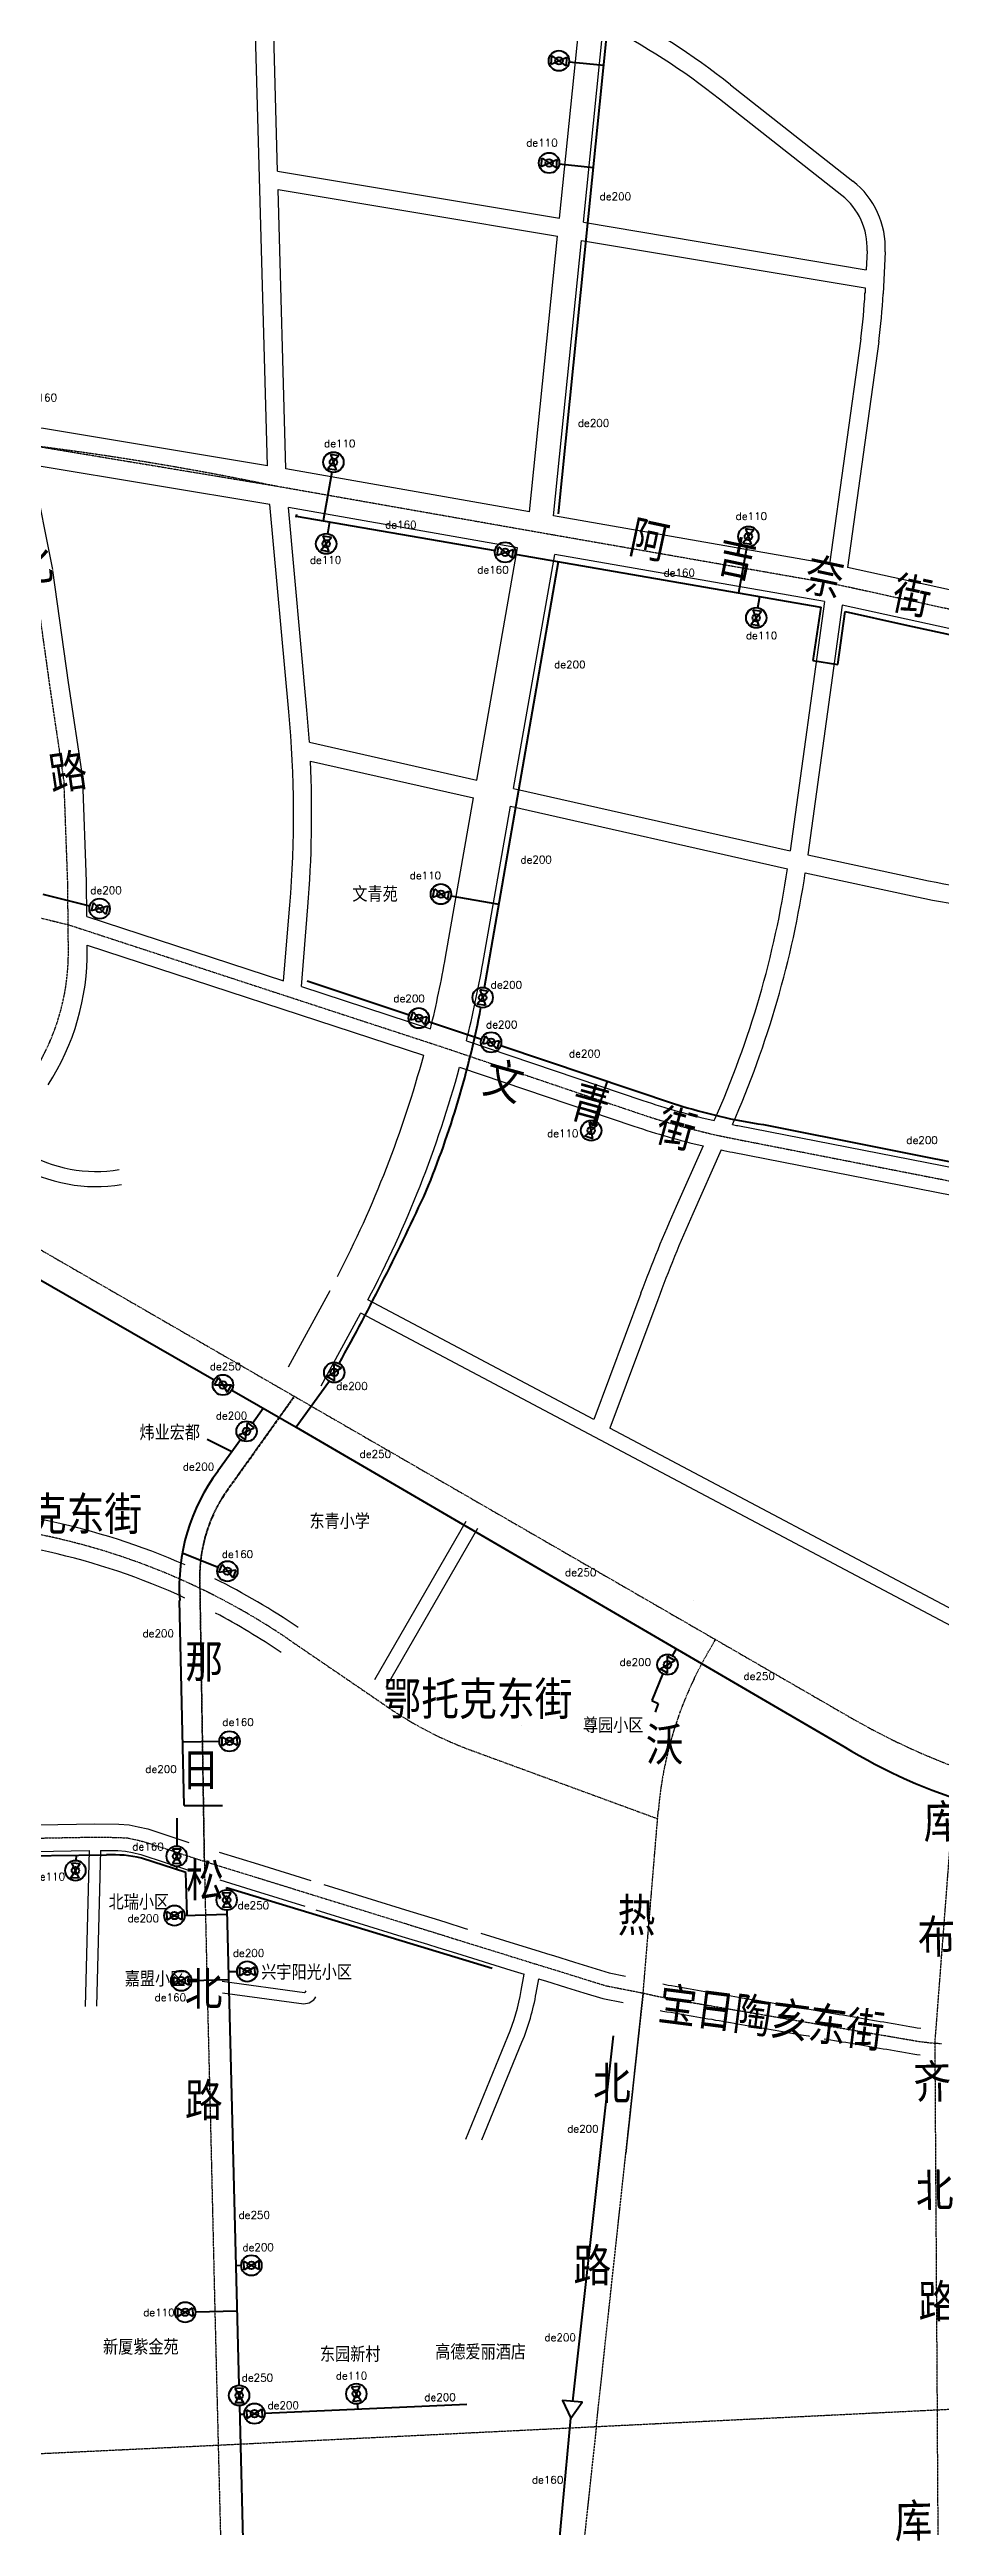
# Model space of a CAD drawing. Header units: millimetres. Extents: x 429861 to 37403537, y 4398138 to 8816131.
# Drawn here: x 441552 to 442730, y 4405225 to 4408503 of the extents above; entities that cross this region are included whole.
import ezdxf

# ---------------------------------------------------------------- set-up
doc = ezdxf.new("R2010")
doc.units = ezdxf.units.MM
doc.linetypes.add('CENTER', pattern=[2, 1.25, -0.25, 0.25, -0.25])
for name, color, linetype in [('中心线', 55, 'CENTER'), ('路名', 21, 'Continuous'), ('路网', 253, 'Continuous')]:
    doc.layers.add(name, color=color, linetype=linetype)
for name, color, linetype, lineweight in [('燃气周边建筑', 211, 'Continuous', 30), ('燃气标注(管)', 111, 'Continuous', 30), ('燃气标注(阀)', 2, 'Continuous', 30), ('燃气管(PE)', 5, 'Continuous', 100), ('燃气阀门(PE)', 6, 'Continuous', 50)]:
    doc.layers.add(name, color=color, linetype=linetype, lineweight=lineweight)
doc.styles.add('HZ', font='rs.shx', dxfattribs={"width": 0.8, "bigfont": 'hztxt.shx'})

# ---------------------------------------------------------------- blocks, each defined once
blk = doc.blocks.new('阀门PE')
at = {"layer": '燃气阀门(PE)'}
for p, q in [((-4.9, -2.8), (-4.9, 2.8)), ((-4.9, -2.8), (4.9, 2.8)), ((-4.9, 2.8), (4.9, -2.8)), ((4.9, 2.8), (4.9, -2.8))]:
    blk.add_line(p, q, dxfattribs=at)
for radius in [6.74, 2.47]:
    blk.add_circle((0, 0), radius, dxfattribs=at)

msp = doc.modelspace()

# ---------------------------------------------------------------- linework, layer by layer
at = {"color": 5, "lineweight": 70}
msp.add_line((441792.1, 4406647.7), (441760.6, 4406663.3), dxfattribs=at)
at = {"color": 5, "lineweight": 100}
msp.add_line((441720.7, 4406125.3), (441720.7, 4406162.5), dxfattribs=at)
at = {"layer": '中心线'}
for p, q in [((441853.3, 4407924.6), (441539.8, 4407976.7)), ((442200.1, 4407863.5), (441853.3, 4407924.6)), ((442200.1, 4407863.5), (441853.3, 4407924.6)), ((441853.3, 4407924.6), (441853.3, 4407924.6)), ((441853.3, 4407924.6), (441853.3, 4407924.6)), ((442592.2, 4407794.9), (442200.1, 4407863.5)), ((442592.2, 4407794.9), (442200.1, 4407863.5)), ((441552.4, 4407661.6), (441531.7, 4407809.9)), ((443412.5, 4407615.4), (442592.2, 4407794.9)), ((443412.5, 4407615.4), (442592.2, 4407794.9)), ((441571.2, 4407535.1), (441552.4, 4407661.6)), ((441576.1, 4407401.1), (441571.2, 4407535.1)), ((441111.5, 4407456.3), (441576.5, 4407344.8)), ((441577, 4407311.7), (441576.1, 4407401.1)), ((441576.5, 4407344.8), (442072.5, 4407182.5)), ((442072.5, 4407182.5), (442330.8, 4407095.2)), ((442459, 4407061.1), (442954.1, 4406964.2)), ((441423.3, 4406982), (442432.8, 4406398.7)), ((441875.8, 4406721.2), (441786, 4406595.4)), ((441876.2, 4406720.4), (441786.4, 4406594.6)), ((441750.4, 4406478.3), (441751.9, 4406386.5)), ((441750.8, 4406477.5), (441752.3, 4406385.7)), ((442423.2, 4406382), (442432.8, 4406398.7)), ((442432.8, 4406398.7), (442612.9, 4406294.6)), ((441751.9, 4406386.5), (441751.9, 4406386.5)), ((441751.9, 4406386.5), (441756.4, 4406106)), ((441752.3, 4406385.7), (441752.3, 4406385.7)), ((441752.3, 4406385.7), (441756.9, 4406100.5)), ((441869.5, 4406398), (442000.4, 4406308.6)), ((442612.9, 4406294.6), (442612.9, 4406294.6)), ((442612.9, 4406294.6), (442615.7, 4406293)), ((442110.1, 4406252), (442356.3, 4406161.6)), ((442723.3, 4405866), (442751.1, 4406229.5)), ((442723.3, 4405866), (442751.1, 4406229.5)), ((442337.2, 4405930.9), (442357.2, 4406172.2)), ((441353, 4406132.5), (441611.8, 4406137.3)), ((441611.8, 4406137.3), (441642.9, 4406136.8)), ((441642.9, 4406136.8), (441655, 4406136.1)), ((441655, 4406136.1), (441665.4, 4406133.9)), ((441665.4, 4406133.9), (441677.3, 4406131.1)), ((441677.3, 4406131.1), (441756.8, 4406105.2)), ((441756.8, 4406105.2), (441823.2, 4406084.7)), ((441756.9, 4406100.5), (441757.3, 4406076.9)), ((441756.9, 4406100.5), (441756.9, 4406100.5)), ((441757.3, 4406076.9), (441761, 4405915.9)), ((441823.2, 4406084.7), (441901.3, 4406060.5)), ((441901.3, 4406060.5), (442023.2, 4406022.7)), ((442023.2, 4406022.7), (442057, 4406012.2)), ((442057, 4406012.2), (442070.8, 4406007.9)), ((442070.8, 4406007.9), (442095.4, 4406000.2)), ((442095.4, 4406000.2), (442167.3, 4405977.9)), ((442167.3, 4405977.9), (442194.3, 4405969.5)), ((442194.3, 4405969.5), (442205.5, 4405966.1)), ((442205.5, 4405966.1), (442213.4, 4405963.7)), ((442213.4, 4405963.7), (442241.1, 4405955.1)), ((442241.1, 4405955.1), (442263.9, 4405948)), ((442263.9, 4405948), (442288.1, 4405940.5)), ((442288.1, 4405940.5), (442337.2, 4405930.9)), ((441761, 4405915.9), (441765.4, 4405737.5)), ((442337.2, 4405930.9), (442314.2, 4405718.1)), ((442314.2, 4405718.1), (442337.2, 4405930.9)), ((442337.2, 4405930.9), (442337.2, 4405930.9)), ((442337.2, 4405930.9), (442366.7, 4405924.3)), ((442337.2, 4405930.9), (442337.2, 4405930.9)), ((442366.7, 4405924.3), (442371.6, 4405923.4)), ((442371.6, 4405923.4), (442376.6, 4405922.6)), ((442376.6, 4405922.6), (442381.5, 4405921.8)), ((442381.5, 4405921.8), (442386.4, 4405920.9)), ((442386.4, 4405920.9), (442391.3, 4405920.1)), ((442391.3, 4405920.1), (442396.3, 4405919.2)), ((442396.3, 4405919.2), (442401.2, 4405918.4)), ((442401.2, 4405918.4), (442406.1, 4405917.5)), ((442406.1, 4405917.5), (442411.1, 4405916.7)), ((442411.1, 4405916.7), (442416, 4405915.8)), ((442416, 4405915.8), (442420.9, 4405915)), ((442420.9, 4405915), (442425.8, 4405914.2)), ((442425.8, 4405914.2), (442430.8, 4405913.3)), ((442430.8, 4405913.3), (442435.7, 4405912.5)), ((442435.7, 4405912.5), (442440.6, 4405911.6)), ((442440.6, 4405911.6), (442445.6, 4405910.8)), ((442445.6, 4405910.8), (442450.5, 4405909.9)), ((442450.5, 4405909.9), (442455.4, 4405909.1)), ((442455.4, 4405909.1), (442460.3, 4405908.2)), ((442460.3, 4405908.2), (442465.3, 4405907.4)), ((442465.3, 4405907.4), (442470.2, 4405906.6)), ((442470.2, 4405906.6), (442475.1, 4405905.7)), ((442475.1, 4405905.7), (442480.1, 4405904.9)), ((442480.1, 4405904.9), (442485, 4405904)), ((442485, 4405904), (442489.9, 4405903.2)), ((442489.9, 4405903.2), (442494.8, 4405902.3)), ((442494.8, 4405902.3), (442499.8, 4405901.5)), ((442499.8, 4405901.5), (442504.7, 4405900.6)), ((442504.7, 4405900.6), (442509.6, 4405899.8)), ((442509.6, 4405899.8), (442514.5, 4405899)), ((442514.5, 4405899), (442519.5, 4405898.1)), ((442519.5, 4405898.1), (442524.4, 4405897.3)), ((442524.4, 4405897.3), (442529.3, 4405896.4)), ((442529.3, 4405896.4), (442534.3, 4405895.6)), ((442534.3, 4405895.6), (442539.2, 4405894.7)), ((442539.2, 4405894.7), (442544.1, 4405893.9)), ((442544.1, 4405893.9), (442549, 4405893.1)), ((442549, 4405893.1), (442558.9, 4405891.4)), ((442558.9, 4405891.4), (442563.8, 4405890.5)), ((442563.8, 4405890.5), (442568.8, 4405889.7)), ((442568.8, 4405889.7), (442573.7, 4405888.8)), ((442573.7, 4405888.8), (442578.6, 4405888)), ((442578.6, 4405888), (442583.5, 4405887.1)), ((442583.5, 4405887.1), (442588.5, 4405886.3)), ((442588.5, 4405886.3), (442593.4, 4405885.5)), ((442593.4, 4405885.5), (442598.3, 4405884.6)), ((442598.3, 4405884.6), (442603.3, 4405883.8)), ((442603.3, 4405883.8), (442608.2, 4405882.9)), ((442608.2, 4405882.9), (442613.1, 4405882.1)), ((442613.1, 4405882.1), (442618, 4405881.2)), ((442618, 4405881.2), (442623, 4405880.4)), ((442623, 4405880.4), (442627.9, 4405879.5)), ((442627.9, 4405879.5), (442632.8, 4405878.7)), ((442632.8, 4405878.7), (442637.8, 4405877.9)), ((442637.8, 4405877.9), (442642.7, 4405877)), ((442642.7, 4405877), (442647.6, 4405876.2)), ((442647.6, 4405876.2), (442652.5, 4405875.3)), ((442652.5, 4405875.3), (442657.5, 4405874.5)), ((442657.5, 4405874.5), (442662.4, 4405873.7)), ((442662.4, 4405873.7), (442667.3, 4405872.8)), ((442667.3, 4405872.8), (442672.3, 4405872)), ((442672.3, 4405872), (442677.2, 4405871.1)), ((442677.2, 4405871.1), (442682.1, 4405870.3)), ((442682.1, 4405870.3), (442687, 4405869.4)), ((442687, 4405869.4), (442692, 4405868.6)), ((442692, 4405868.6), (442696.9, 4405867.7)), ((442696.9, 4405867.7), (442701.8, 4405866.9)), ((442701.8, 4405866.9), (442706.8, 4405866.3)), ((442706.8, 4405866.3), (442711.8, 4405865.7)), ((442711.8, 4405865.7), (442716.7, 4405865.1)), ((442716.7, 4405865.1), (442721.7, 4405864.7)), ((442721.7, 4405864.7), (442726.8, 4405864.4)), ((442726.4, 4405379.4), (442723.3, 4405866)), ((442726.4, 4405379.4), (442723.3, 4405866)), ((442726.8, 4405864.4), (442731.8, 4405864.1)), ((441765.4, 4405737.5), (441770.3, 4405525.4)), ((442275.1, 4405356.4), (442314.2, 4405718.1)), ((442275.1, 4405356.4), (442314.2, 4405718.1)), ((441770.3, 4405525.4), (441775.1, 4405332.7)), ((442726.4, 4405379.4), (443046.5, 4405394.4)), ((441773.7, 4405332.6), (442275.2, 4405357.2)), ((442275.2, 4405357.2), (442248.3, 4405107.3)), ((442275.2, 4405357.2), (442726.4, 4405379.4)), ((442726.6, 4405338.1), (442726.4, 4405379.4)), ((441391.1, 4405314.4), (441773.7, 4405332.6)), ((441775.1, 4405332.7), (441783.5, 4405000.2)), ((442728.5, 4405041.4), (442726.6, 4405338.1))]:
    msp.add_line(p, q, dxfattribs=at)
for centre, radius, start, end in [((441032.3, 4404001.8), 4007.7, 78.1796, 83.3377), ((441277, 4407308.7), 300, 327.184, 0.5699), ((442651.1, 4408042.5), 1000, 251.3171, 258.9209), ((441950.4, 4406481.5), 200, 145.2735, 180.9059), ((441950.8, 4406480.6), 200, 145.2735, 180.9059), ((441358.6, 4405648.9), 906.8, 55.7057, 90.8262), ((442855.5, 4406130.8), 500, 149.8387, 175.2502), ((442282.6, 4406721.3), 500, 235.6422, 249.8259), ((443075.6, 4407096.8), 926, 240.227, 249.4931)]:
    msp.add_arc(centre, radius, start, end, dxfattribs=at)
at = {"layer": '燃气管(PE)'}
for p, q in [((442225.2, 4407888.3), (442289.6, 4408526.8)), ((442239.2, 4408486.5), (442285.1, 4408481.9)), ((442226.2, 4408351.4), (442271.5, 4408346.8)), ((441925.2, 4407943.4), (441914, 4407879.3)), ((441878.6, 4407887.5), (441877.9, 4407883.5)), ((441878.3, 4407885.5), (442141.3, 4407839.7)), ((441920.2, 4407862.1), (441922.9, 4407877.7)), ((442474.1, 4407845), (442463.4, 4407783.7)), ((442127.3, 4407261.4), (442225.3, 4407825.1)), ((442167.8, 4407835.1), (442572.2, 4407764.8)), ((442489, 4407764.1), (442491.6, 4407778.8)), ((442572.2, 4407764.8), (442561.8, 4407694.3)), ((442594.5, 4407689.1), (442604.2, 4407759)), ((442604.2, 4407759), (442683.1, 4407741.7)), ((442683.1, 4407741.7), (442848.6, 4407705.6)), ((442561.8, 4407694.3), (442594.5, 4407689.1)), ((441605.3, 4407369.2), (441543.6, 4407384.5)), ((442083, 4407382.8), (442146.4, 4407371.7)), ((441892.8, 4407270.4), (442027.7, 4407225.3)), ((442053.2, 4407216.7), (442123.3, 4407193.2)), ((442148.9, 4407184.7), (442381.5, 4407106.8)), ((442271.5, 4407081.5), (442290.2, 4407137.4)), ((442496.2, 4407080.1), (442892.8, 4407000.9)), ((441305.8, 4407009), (441769.7, 4406742.3)), ((441793.1, 4406728.9), (441878.4, 4406679.8)), ((441921, 4406738.8), (441878.4, 4406679.8)), ((441820.4, 4406685.1), (441834.7, 4406704.9)), ((441774.8, 4406621.8), (441804.7, 4406663.2)), ((441878.4, 4406679.8), (442602.5, 4406257.2)), ((441774.9, 4406494.1), (441727.6, 4406513.2)), ((441730.1, 4406178.9), (441724.1, 4406450.3)), ((442376.2, 4406377.1), (442381.5, 4406386.2)), ((442363.1, 4406353.6), (442348.7, 4406317.9)), ((442348.7, 4406317.9), (442357.1, 4406314.2)), ((442357.1, 4406314.2), (442353.2, 4406302.7)), ((441776.6, 4406263.7), (441728.2, 4406262.7)), ((441730.1, 4406178.9), (441781, 4406179.2)), ((441377.1, 4406111.2), (441627.5, 4406113.6)), ((441587.1, 4406106.5), (441587.5, 4406113.2)), ((441732.3, 4406090.6), (441673.5, 4406109.4)), ((441720.1, 4406098.4), (441719.9, 4406094.5)), ((441733.9, 4406033.8), (441732.3, 4406090.6)), ((441785.9, 4406070.7), (441786, 4406067.5)), ((441785.9, 4406070.7), (442137.5, 4405963.8)), ((441786.6, 4406040.5), (441802.5, 4405411.9)), ((441730.6, 4406033.7), (441786.8, 4406035.1)), ((441739.7, 4405947.5), (441789, 4405948.7)), ((441800.1, 4405959.1), (441788.7, 4405958.8)), ((442297.7, 4405874.3), (442243.7, 4405390.6)), ((441805.6, 4405570.2), (441798.5, 4405570)), ((441745, 4405508.9), (441800, 4405510.3)), ((441803.2, 4405384.9), (441817.8, 4404802.6)), ((441836.5, 4405374.9), (442104.1, 4405386.7)), ((441959, 4405387.2), (441959.6, 4405380.3)), ((441803.5, 4405373.5), (441809.6, 4405373.7)), ((442217.2, 4405105.4), (442241.4, 4405368.1))]:
    msp.add_line(p, q, dxfattribs=at)
msp.add_lwpolyline([(442241.4, 4405368.1), (442256.3, 4405389.5), (442230.3, 4405391.8)], close=True, dxfattribs=at)
for centre, radius, start, end in [((440864, 4407477.1), 1281.7, 337.7594, 349.1071), ((442606.6, 4407813), 741.2, 252.321, 261.4325), ((438923.1, 4408429.3), 3441.7, 331.0617, 335.3156), ((438923.1, 4408429.3), 3441.7, 330.5811, 330.6131), ((441981.1, 4406467.5), 257.5, 143.2103, 183.8262), ((442979.6, 4406871.7), 720.9, 238.4637, 253.5518), ((441635.7, 4405945.9), 167.9, 76.9814, 92.7966)]:
    msp.add_arc(centre, radius, start, end, dxfattribs=at)
at = {"layer": '路网'}
for p, q in [((441840.5, 4407952), (441823.1, 4408580.8)), ((441853.7, 4408342), (441847.1, 4408581.4)), ((442226.5, 4408279.5), (442254.2, 4408551.8)), ((442258.1, 4408274.2), (442284.8, 4408536.5)), ((442438, 4408437.4), (442599.8, 4408309.9)), ((442452.8, 4408456.2), (442614.7, 4408328.7)), ((441853.7, 4408342), (442226.5, 4408279.5)), ((441854.4, 4408317.6), (442224, 4408255.6)), ((441864.6, 4407947.9), (441854.4, 4408317.6)), ((442258.1, 4408274.2), (442632.1, 4408211.4)), ((442186.8, 4407891.2), (442224, 4408255.6)), ((442218.4, 4407885.6), (442255.6, 4408250.2)), ((442255.6, 4408250.2), (442630.9, 4408187.3)), ((442633.3, 4408236.5), (442632.1, 4408211.4)), ((442657.3, 4408235.3), (442654.6, 4408179.5)), ((442630.9, 4408187.3), (442630.6, 4408180.6)), ((442624.9, 4408119.8), (442583.8, 4407821.8)), ((442648.7, 4408116.5), (442607.4, 4407817.2)), ((441556.3, 4407814.8), (441530.3, 4407945.4)), ((441868.5, 4407626.5), (441843.4, 4407900.9)), ((441892.4, 4407628.7), (441867.9, 4407896.6)), ((442117.1, 4407536.1), (442171.1, 4407843.2)), ((441577.1, 4407665.1), (441556.5, 4407813.4)), ((442165.9, 4407525), (442220.4, 4407834.5)), ((442576.9, 4407772.2), (442531.4, 4407442.5)), ((442600.5, 4407767.5), (442554.9, 4407437.3)), ((441595.9, 4407538.8), (441577.1, 4407665.3)), ((441895.7, 4407586.1), (442117.1, 4407536.1)), ((441897.1, 4407561.1), (442112.9, 4407512.4)), ((441601.1, 4407402), (441596.2, 4407536)), ((442165.9, 4407525), (442531.4, 4407442.5)), ((442075.8, 4407301.8), (442112.9, 4407512.4)), ((442125, 4407293.2), (442161.7, 4407501.4)), ((442161.7, 4407501.4), (442528.1, 4407418.6)), ((442554.9, 4407437.3), (442704.4, 4407404.9)), ((441601.5, 4407355.6), (441601.1, 4407401.4)), ((442551.5, 4407413.5), (442699.3, 4407381.4)), ((441861.7, 4407270.5), (441869.8, 4407370.3)), ((441885.2, 4407262.8), (441893.7, 4407368.3)), ((441602, 4407311.9), (441601.9, 4407317.6)), ((442416.4, 4407051.9), (442380.8, 4406971.7)), ((442440.3, 4407046.6), (442402.7, 4406962)), ((441868.2, 4406759.6), (441923, 4406860.4)), ((441911.5, 4406734.5), (441963.4, 4406830.1)), ((442766.5, 4406404.9), (441963.6, 4406830.4)), ((442271.8, 4406689.7), (441973, 4406848.1)), ((442333.9, 4406856.6), (442271.8, 4406689.7)), ((442356.4, 4406848.2), (442293.2, 4406678.4)), ((442777.6, 4406421.6), (442293.2, 4406678.4))]:
    msp.add_line(p, q, dxfattribs=at)
at = {"layer": '路网', "ltscale": 2}
for p, q in [((442102.6, 4406554.8), (441981.8, 4406345.5)), ((442118.2, 4406545.8), (441996.7, 4406335.3)), ((441780.3, 4405946.5), (441889.1, 4405931.8)), ((441780.7, 4405931.3), (441888.2, 4405916.8))]:
    msp.add_line(p, q, dxfattribs=at)
at = {"layer": '路网', "flags": 128}
for points in [[(441840.5, 4407952), (441543.9, 4408001.4, 0.008965), (441518.2, 4408005.2)], [(441843.4, 4407900.9), (441535.7, 4407952.1, 0.002624), (441528.7, 4407953.2)]]:
    msp.add_lwpolyline(points, format="xyb", dxfattribs=at)
for points in [[(442186.8, 4407891.2), (441864.6, 4407947.9)], [(442171.1, 4407843.2), (441867.9, 4407896.6)], [(442583.8, 4407821.8), (442218.4, 4407885.6)], [(442576.9, 4407772.2), (442220.4, 4407834.5)], [(443380.9, 4407647.9), (442607.4, 4407817.2)], [(442896.5, 4407702.7), (442600.5, 4407767.5)]]:
    msp.add_lwpolyline(points, dxfattribs=at)
at = {"layer": '路网'}
for points in [[(441601.5, 4407355.6), (441861.7, 4407270.5)], [(441601.9, 4407317.6), (442046.8, 4407172)], [(441885.2, 4407262.8), (442055.8, 4407206.9)]]:
    msp.add_lwpolyline(points, dxfattribs=at)
for points in [[(442103.4, 4407191.1), (442336.6, 4407112.2, 0.025074), (442431.3, 4407085.4)], [(442094.3, 4407156.1), (442325, 4407078.1, 0.023355), (442416.4, 4407051.9)], [(442455.2, 4407080.2, 0.001872), (442462.4, 4407078.8), (442836.4, 4407005.6, 0.042891)], [(442440.3, 4407046.6, 0.003817), (442455.5, 4407043.5), (442835.3, 4406969.1, 0.042869)]]:
    msp.add_lwpolyline(points, format="xyb", dxfattribs=at)
at = {"layer": '路网', "ltscale": 2, "const_width": 0.00001}
for points in [[(441499.9, 4407054.6), (441518.3, 4407043.9, 0.187597), (441654.4, 4407022.5, -0.25796), (441849, 4406964.3), (441932.7, 4406879)], [(441489, 4407037.8), (441508.3, 4407026.6, 0.187597), (441658.6, 4407002.9, -0.25796), (441834.8, 4406950.3), (441923, 4406860.4)], [(441911.5, 4406734.5), (442447.9, 4406424.6), (442627.8, 4406320.6), (442630.6, 4406319, 0.031515), (442731.9, 4406269.3, 0.031515)], [(441841.3, 4406705.8), (441770, 4406606.1, 0.133441), (441731.4, 4406497.4)], [(441876.1, 4406685.7), (441802.8, 4406583.1, 0.154893), (441770.8, 4406479)], [(442240.6, 4406475.1), (442169.9, 4406318.2, 0.050945), (442150.1, 4406258.6)], [(442256.3, 4406466), (442186.3, 4406310.8, 0.05301), (442167.1, 4406252.4)], [(442334, 4406191.1, -0.098), (442396.2, 4406385.2)], [(441996.7, 4406335.3), (442011.7, 4406325.1, 0.061967), (442117, 4406270.8), (442150.1, 4406258.6)], [(442363.2, 4405943), (442382.1, 4406170.2, -0.105633), (442439.5, 4406360.2)], [(442439.5, 4406360.2), (442597.9, 4406268.6), (442600.8, 4406267, 0.037263), (442729.3, 4406205.7, 0.037263)], [(441981, 4406297.6), (441989.1, 4406292.1, 0.061967), (442103.2, 4406233.2), (442142.5, 4406218.8)], [(442313.9, 4405953.3), (442330.3, 4406149.8, -0.111335)], [(441889.8, 4406045.7, 0.096753), (441892.5, 4405989.9, -0.109834), (441892.1, 4405936.7, -0.000211), (441891.4, 4405933.7, -0.000211)], [(441904.3, 4406041.2, 0.092607), (441907.1, 4405993.3, -0.110257), (441906.7, 4405933.3, -0.000206), (441906, 4405930.3)], [(441790, 4405538.5), (442031, 4405545.7, 0.34281), (442064.1, 4405573), (442095.5, 4405713.8)], [(441985.6, 4405524.3), (442031.6, 4405525.7, 0.34281), (442083.6, 4405568.7), (442115.9, 4405713.1)], [(442558.2, 4405401.2), (442557.2, 4405499.9, 0.021955), (442555.6, 4405530.6), (442541.1, 4405677.5)], [(442578.2, 4405402.2), (442577.2, 4405500.1, 0.021955), (442575.5, 4405532.6), (442561.5, 4405674.9)], [(441965.6, 4405523.7), (441968.5, 4405453.6, 0.014213), (441969.8, 4405436.4), (441976.1, 4405372.6)], [(441985.6, 4405524.3), (441988.5, 4405454.5, 0.014213), (441989.7, 4405438.4), (441996.1, 4405373.6)], [(442560.3, 4405341.2), (442558.4, 4405303.3, -0.079702), (442553, 4405267.8), (442515.6, 4405152.8, -0.007876), (442507.6, 4405064.7), (442506.4, 4405041.9)], [(442578.3, 4405342.1), (442576.4, 4405302.9, -0.07876), (442570.1, 4405262.3), (442533.4, 4405149.2, -0.00764), (442525.5, 4405063.3), (442524.5, 4405042.7)]]:
    msp.add_lwpolyline(points, format="xyb", dxfattribs=at)
for points in [[(441461.2, 4406994.7), (441868.2, 4406759.6)], [(441421.3, 4406948.5), (441841.3, 4406705.8)], [(441876.1, 4406685.7), (442102.6, 4406554.8)], [(442118.2, 4406545.8), (442240.6, 4406475.1)], [(442256.3, 4406466), (442396.2, 4406385.2)], [(441731.2, 4406453.6), (441732.3, 4406385.3)], [(441771.5, 4406433.7), (441772.3, 4406386)], [(441880.8, 4406414.5), (441981.8, 4406345.5)], [(441732.3, 4406385.3), (441736.4, 4406130.3)], [(441772.3, 4406386), (441776.6, 4406117.4)], [(441858.2, 4406381.5), (441965.4, 4406308.2)], [(441897.7, 4406079.9), (441965.4, 4406308.2)], [(441914.9, 4406074.6), (441981, 4406297.6)], [(442167.1, 4406252.4), (442334, 4406191.1)], [(442142.5, 4406218.8), (442105, 4406015.6)], [(442159.6, 4406212.5), (442122.3, 4406010.2)], [(442159.6, 4406212.5), (442330.3, 4406149.8)], [(442704.6, 4405884.2), (442729.3, 4406205.7)], [(441737, 4406093.2), (441737.3, 4406076.5), (441741, 4405915.4), (441741.1, 4405913.6)], [(441777.2, 4406080.6), (441777.2, 4406077.2), (441780.3, 4405946.5)], [(441366.2, 4405921), (441481.7, 4405906.4), (441599, 4405913.2)], [(441614, 4405913.6), (441741.1, 4405913.6)], [(441780.7, 4405931.3), (441781, 4405916.3), (441785.2, 4405748.8)], [(441904.3, 4405925.9), (441906, 4405930.3)], [(442310.7, 4405918.3), (442290.4, 4405731)], [(442359.8, 4405907.9), (442340.3, 4405726.9)], [(441487.7, 4405882.7), (441606.5, 4405889.6), (441741.7, 4405889.6)], [(441741.7, 4405889.6), (441745.3, 4405743.7)], [(442541.2, 4405701.7), (442557, 4405873.9)], [(442561.1, 4405699.2), (442576.8, 4405870.5)], [(442704.5, 4405681.1), (442703.4, 4405849.1)], [(441745.3, 4405743.7), (441474.6, 4405738.6)], [(441785.2, 4405748.8), (441963.8, 4405742.5), (442102.6, 4405737.6)], [(441745.8, 4405719.7), (441470.5, 4405714.6)], [(441745.8, 4405719.7), (441750.3, 4405524.9), (441754.5, 4405356.7)], [(441785.7, 4405724.8), (441962.9, 4405718.5), (442095.5, 4405713.8)], [(441785.7, 4405724.8), (441790, 4405538.5)], [(442115.9, 4405713.1), (442287.8, 4405707)], [(442123.9, 4405736.8), (442290.4, 4405731)], [(442340.3, 4405726.9), (442541.2, 4405701.7)], [(442253.2, 4405386.2), (442287.8, 4405707)], [(442303.8, 4405388.7), (442337.7, 4405703.1)], [(442337.7, 4405703.1), (442541.1, 4405677.5)], [(442561.1, 4405699.2), (442704.5, 4405681.1)], [(442561.5, 4405674.9), (442704.6, 4405656.9)], [(442706.2, 4405408.5), (442704.6, 4405656.9)], [(441790.5, 4405518.5), (441965.6, 4405523.7)], [(441790.5, 4405518.5), (441794.3, 4405363.6)], [(441996.1, 4405373.6), (442253.2, 4405386.2)], [(442303.8, 4405388.7), (442558.2, 4405401.2)], [(442578.2, 4405402.2), (442706.2, 4405408.5)], [(441409, 4405340.3), (441754.5, 4405356.7)], [(441794.3, 4405363.6), (441976.1, 4405372.6)], [(441978.4, 4405312.6), (442246.7, 4405325.8)], [(442246.7, 4405325.8), (442223.3, 4405108.8), (442222.3, 4405038.9), (442222.3, 4405029.8)], [(442297.3, 4405328.3), (442273.2, 4405105.8), (442272.3, 4405038.6), (442272.3, 4405032)], [(442297.3, 4405328.3), (442560.3, 4405341.2)], [(442578.3, 4405342.1), (442706.6, 4405348.4)], [(442706.6, 4405338), (442706.6, 4405348.4)], [(442708.4, 4405050.6), (442706.6, 4405338)], [(441400.6, 4405289.8), (441755.7, 4405306.7)], [(441755.7, 4405306.7), (441763, 4405016.3)], [(441795.8, 4405303.6), (441960.4, 4405311.7)], [(441795.8, 4405303.6), (441803.2, 4405011.9)], [(441960.4, 4405311.7), (441964.6, 4405018.8)], [(441978.4, 4405312.6), (441982.6, 4405019.6)]]:
    msp.add_lwpolyline(points, dxfattribs=at)
at = {"layer": '路网', "ltscale": 2}
for points in [[(441367.7, 4406150.3), (441611.8, 4406154.8), (441643.5, 4406154.3), (441657.3, 4406153.5), (441669.2, 4406151), (441682, 4406148), (441736.4, 4406130.3)], [(441367.9, 4406115.3), (441604.3, 4406119.7)], [(441604.3, 4406119.7), (441602.6, 4406050.6), (441599, 4405913.2)], [(441619.3, 4406119.7), (441617.6, 4406050.2), (441614, 4405913.6)], [(441619.3, 4406119.7), (441642.2, 4406119.3), (441652.7, 4406118.7), (441661.6, 4406116.9), (441672.6, 4406114.3), (441737, 4406093.2)], [(441776.6, 4406117.4), (441828.4, 4406101.4)], [(441777.2, 4406080.6), (441818.1, 4406068)], [(441828.4, 4406101.4), (441897.7, 4406079.9)], [(441818.1, 4406068), (441889.8, 4406045.7)], [(441904.3, 4406041.2), (442018, 4406005.9), (442051.8, 4405995.5), (442065.6, 4405991.2), (442090.3, 4405983.5), (442162.1, 4405961.2), (442179.7, 4405955.7)], [(442122.3, 4406010.2), (442172.5, 4405994.6), (442199.5, 4405986.3), (442210.7, 4405982.8), (442218.5, 4405980.4), (442246.3, 4405971.8), (442269.1, 4405964.7), (442292.4, 4405957.5), (442313.9, 4405953.3)], [(442363.2, 4405943), (442370.1, 4405941.5), (442374.6, 4405940.7), (442379.5, 4405939.8), (442384.4, 4405939), (442389.4, 4405938.2), (442394.3, 4405937.3), (442399.2, 4405936.5), (442404.2, 4405935.6), (442409.1, 4405934.8), (442414, 4405933.9), (442418.9, 4405933.1), (442423.9, 4405932.3), (442428.8, 4405931.4), (442433.7, 4405930.6), (442438.7, 4405929.7), (442443.6, 4405928.9), (442448.5, 4405928), (442453.4, 4405927.2), (442458.4, 4405926.3), (442463.3, 4405925.5), (442468.2, 4405924.7), (442473.1, 4405923.8), (442478.1, 4405923), (442483, 4405922.1), (442487.9, 4405921.3), (442492.9, 4405920.4), (442497.8, 4405919.6), (442502.7, 4405918.7), (442507.6, 4405917.9), (442512.6, 4405917.1), (442517.5, 4405916.2), (442522.4, 4405915.4), (442527.4, 4405914.5), (442532.3, 4405913.7), (442537.2, 4405912.8), (442542.1, 4405912), (442547.1, 4405911.1), (442552, 4405910.3), (442561.9, 4405908.6), (442566.8, 4405907.8), (442571.7, 4405906.9), (442576.6, 4405906.1), (442581.6, 4405905.2), (442586.5, 4405904.4), (442591.4, 4405903.5), (442596.4, 4405902.7), (442601.3, 4405901.9), (442606.2, 4405901), (442611.1, 4405900.2), (442616.1, 4405899.3), (442621, 4405898.5), (442625.9, 4405897.6), (442630.8, 4405896.8), (442635.8, 4405896), (442640.7, 4405895.1), (442645.6, 4405894.3), (442650.6, 4405893.4), (442655.5, 4405892.6), (442660.4, 4405891.7), (442665.3, 4405890.9), (442670.3, 4405890.1), (442675.2, 4405889.2), (442680.1, 4405888.4), (442685.1, 4405887.5), (442690, 4405886.7), (442695, 4405885.8), (442699.8, 4405885), (442704.4, 4405884.3), (442704.6, 4405884.2)], [(442359.8, 4405907.9), (442363.3, 4405907.1), (442368.7, 4405906.2), (442373.6, 4405905.4), (442378.5, 4405904.5), (442383.5, 4405903.7), (442388.4, 4405902.8), (442393.3, 4405902), (442398.2, 4405901.1), (442403.2, 4405900.3), (442408.1, 4405899.4), (442413, 4405898.6), (442418, 4405897.8), (442422.9, 4405896.9), (442427.8, 4405896.1), (442432.7, 4405895.2), (442437.7, 4405894.4), (442442.6, 4405893.5), (442447.5, 4405892.7), (442452.5, 4405891.8), (442457.4, 4405891), (442462.3, 4405890.2), (442467.2, 4405889.3), (442472.2, 4405888.5), (442477.1, 4405887.6), (442482, 4405886.8), (442487, 4405885.9), (442491.9, 4405885.1), (442496.8, 4405884.2), (442501.7, 4405883.4), (442506.7, 4405882.6), (442511.6, 4405881.7), (442516.5, 4405880.9), (442521.4, 4405880), (442526.4, 4405879.2), (442531.3, 4405878.3), (442536.2, 4405877.5), (442541.2, 4405876.6), (442546.1, 4405875.8), (442555.9, 4405874.1), (442557, 4405873.9)]]:
    msp.add_lwpolyline(points, dxfattribs=at)
for points in [[(441914.9, 4406074.6), (442028.4, 4406039.4), (442062.2, 4406028.9), (442076, 4406024.6, -0.000134), (442076, 4406024.6), (442100.6, 4406016.9), (442105, 4406015.6)], [(442102.6, 4405737.6), (442158.4, 4405873.4, 0.054686), (442176, 4405934.2), (442179.7, 4405955.7)], [(442123.9, 4405736.8), (442176.9, 4405865.8, 0.054686), (442195.7, 4405930.8), (442199, 4405949.8)], [(442199, 4405949.8), (442200.3, 4405949.4, 0.000133), (442200.3, 4405949.4), (442208.2, 4405946.9), (442235.9, 4405938.4), (442258.8, 4405931.3, 0.000207), (442258.8, 4405931.3), (442283.9, 4405923.6), (442310.7, 4405918.3)], [(442576.8, 4405870.5), (442580.6, 4405869.9), (442585.5, 4405869), (442590.4, 4405868.2), (442595.4, 4405867.4), (442600.3, 4405866.5), (442605.2, 4405865.7, 0.000064), (442605.2, 4405865.7), (442610.2, 4405864.8, 0.000019), (442610.2, 4405864.8), (442615.1, 4405864), (442620, 4405863.1), (442624.9, 4405862.3), (442629.9, 4405861.5), (442634.8, 4405860.6), (442639.7, 4405859.8), (442644.7, 4405858.9), (442649.6, 4405858.1), (442654.5, 4405857.2), (442659.4, 4405856.4), (442664.4, 4405855.6), (442669.3, 4405854.7), (442674.2, 4405853.9), (442679.2, 4405853), (442684.1, 4405852.2), (442689, 4405851.4), (442694, 4405850.5), (442699.3, 4405849.6), (442703.4, 4405849.1)]]:
    msp.add_lwpolyline(points, format="xyb", dxfattribs=at)
at = {"layer": '路网'}
for centre, radius, start, end in [((441826.7, 4407661.1), 1012, 51.7801, 73.4968), ((441826.7, 4407661.1), 988, 51.7801, 62.3733), ((442545.4, 4408240.7), 88, 357.2315, 51.7801), ((442545.4, 4408240.7), 112, 357.2315, 51.7801), ((441943.4, 4408213.9), 688, 352.1401, 357.2315), ((441943.4, 4408213.9), 712, 352.1401, 357.2315), ((440386.7, 4407490.8), 1488, 355.3554, 5.2327), ((440386.7, 4407490.8), 1512, 3.613, 5.2327), ((440386.7, 4407490.8), 1512, 355.3554, 2.6675), ((441254.1, 4407608.1), 1288, 336.0597, 351.5434), ((441254.1, 4407608.1), 1312, 336.2776, 351.47), ((442913.7, 4408370.5), 988, 257.7689, 267.3818), ((442913.7, 4408370.5), 1012, 257.7689, 267.3251), ((441277, 4407308.7), 325, 327.184, 0.5699), ((440623.2, 4407557.7), 1475, 346.2431, 350.0112), ((440623.2, 4407557.7), 1525, 346.09, 350.0112), ((440623.2, 4407557.7), 1475, 332.6047, 344.8418), ((440623.2, 4407557.7), 1525, 332.2696, 344.7339), ((441613.9, 4407208.1), 210, 239.801, 279.1725), ((441613.9, 4407208.1), 190, 239.801, 279.1725), ((444219.7, 4406155.3), 2012, 156.0597, 159.6003), ((444219.7, 4406155.3), 1988, 156.0597, 159.6003), ((440623.2, 4407557.7), 1525, 331.5019, 331.5182)]:
    msp.add_arc(centre, radius, start, end, dxfattribs=at)
at = {"layer": '路网', "ltscale": 2}
for centre, radius, start, end in [((441358.6, 4405648.9), 926.8, 66.2796, 89.9022), ((441358.6, 4405648.9), 886.8, 65.1558, 89.8534), ((441358.6, 4405648.9), 926.8, 55.7057, 63.5923), ((441358.6, 4405648.9), 886.8, 55.7057, 62.2496), ((441889, 4405934.3), 17.5, 267.3694, 331.2582), ((441889, 4405934.3), 2.5, 272.468, 345.7531)]:
    msp.add_arc(centre, radius, start, end, dxfattribs=at)

# ---------------------------------------------------------------- block references
at = {"layer": '燃气阀门(PE)'}
for p, xscale, yscale, zscale, rotation in [((442225.8, 4408487.9), 2.000000000012764, 2.000000000012764, 2.000000000012764, 354.2396126524403), ((442212.8, 4408352.7), 2.000000000012764, 2.000000000012764, 2.000000000012764, 354.2396126524403), ((441927.5, 4407956.7), 1.999999999769353, 1.999999999769353, 1.999999999769353, 260.1289866701139), ((442476.4, 4407858.3), 1.999999999769353, 1.999999999769353, 1.999999999769353, 260.1289866701139), ((441917.9, 4407848.8), 2.000000000148292, 2.000000000148292, 2.000000000148292, 80.12898668554354), ((442154.6, 4407837.4), 1.999999999993748, 1.999999999993748, 1.999999999993748, 350.1289866720788), ((442486.7, 4407750.8), 2.000000000148292, 2.000000000148292, 2.000000000148292, 80.12898668554354), ((441618.3, 4407365.9), 2.000000000146905, 2.000000000146905, 2.000000000146905, 166.0746753435488), ((442069.7, 4407385.1), 1.999999999968801, 1.999999999968801, 1.999999999968801, 350.1289866761859), ((442124.9, 4407248.2), 1.999999999769353, 1.999999999769353, 1.999999999769353, 260.1289866701139), ((442040.4, 4407221), 1.999999999975498, 1.999999999975498, 1.999999999975498, 341.4913358408728), ((442136.1, 4407189), 1.999999999975498, 1.999999999975498, 1.999999999975498, 341.4913358408728), ((442268.4, 4407072.2), 2.000000000085418, 2.000000000085418, 2.000000000085418, 71.49133585247792), ((441928.6, 4406752.2), 2.000000000010153, 2.000000000010153, 2.000000000010153, 60.87850616621548), ((441781.4, 4406735.6), 1.999999999817766, 1.999999999817766, 1.999999999817766, 330.1032703652602), ((441812.6, 4406674.2), 2.000000000136213, 2.000000000136213, 2.000000000136213, 54.25007352114236), ((441787.3, 4406489.1), 2.000000000222396, 2.000000000222396, 2.000000000222396, 158.0394746564083), ((442369.4, 4406365.5), 1.999999999931455, 1.999999999931455, 1.999999999931455, 59.73203760477604), ((441790.1, 4406264), 1.999999999952581, 1.999999999952581, 1.999999999952581, 181.2629607618263), ((441586.3, 4406093), 2.000000000058013, 2.000000000058013, 2.000000000058013, 86.44005047466464), ((441720.2, 4406111.9), 2.000000000272913, 2.000000000272912, 2.000000000272913, 269.739426251036), ((441717.2, 4406033.4), 2.000000000002456, 2.000000000002456, 2.000000000002456, 1.444044126908259), ((441786.3, 4406054), 1.999999999852291, 1.999999999852291, 1.999999999852291, 271.444044138224), ((441813.5, 4405959.4), 1.99999999996867, 1.999999999968672, 1.99999999996867, 181.4440441381399), ((441726.3, 4405947.2), 2.000000000005527, 2.000000000005528, 2.000000000005527, 1.444044130398534), ((441819, 4405570.5), 1.99999999996867, 1.99999999996867, 1.99999999996867, 181.4440441381399), ((441731.5, 4405508.5), 2.000000000005527, 2.000000000005527, 2.000000000005527, 1.444044130398534), ((441957.8, 4405400.6), 2.000000000057678, 2.000000000057678, 2.000000000057678, 274.9627414268692), ((441802.8, 4405398.4), 1.999999999852291, 1.999999999852291, 1.999999999852291, 271.444044138224), ((441823.1, 4405374.3), 1.999999999998725, 1.999999999998725, 1.999999999998725, 2.51966355790602)]:
    msp.add_blockref('阀门PE', p, dxfattribs=dict(at, xscale=xscale, yscale=yscale, zscale=zscale, rotation=rotation))

# ---------------------------------------------------------------- texts
at = {"layer": '燃气周边建筑', "style": 'HZ'}
for s, p in [('文青苑', (441952.6, 4407374.9)), ('炜业宏都', (441671, 4406662.4)), ('东青小学', (441895.8, 4406545)), ('尊园小区', (442257.6, 4406275)), ('北瑞小区', (441630.2, 4406041)), ('嘉盟小区', (441651.6, 4405939.4)), ('兴宇阳光小区', (441832.1, 4405948.3)), ('新厦紫金苑', (441622.8, 4405452.2)), ('东园新村', (441909.7, 4405442.7)), ('高德爱丽酒店', (442062.2, 4405445.7))]:
    msp.add_text(s, height=20, dxfattribs=at).set_placement(p)
at = {"layer": '燃气标注(管)', "style": 'HZ'}
for s, p in [('de200', (442279.6, 4408303.5)), ('de200', (442250.8, 4408003.5)), ('de160', (441995.9, 4407869)), ('de160', (442364.1, 4407805.5)), ('de200', (442219.4, 4407684)), ('de200', (442174.8, 4407425.8)), ('de200', (442239, 4407169.1)), ('de200', (442685.3, 4407054.5)), ('de200', (441728.3, 4406622.4)), ('de250', (441962.2, 4406639.2)), ('de250', (442233.8, 4406482.6)), ('de200', (441675, 4406401.8)), ('de250', (442469.8, 4406345.2)), ('de200', (441678.7, 4406222.1)), ('de200', (442236.7, 4405746.2)), ('de250', (441802, 4405632.2)), ('de200', (442206.6, 4405470.2)), ('de200', (442047.7, 4405391)), ('de160', (442190, 4405281.7))]:
    msp.add_text(s, height=10, dxfattribs=at).set_placement(p)
at = {"layer": '燃气标注(阀)', "style": 'HZ'}
for s, p in [('de110', (442182.5, 4408374.5)), ('de160', (441520.4, 4408037.2)), ('de110', (441915.1, 4407976.4)), ('de110', (442459.5, 4407880.3)), ('de110', (441896.3, 4407822.3)), ('de160', (442117.7, 4407809.3)), ('de110', (442473, 4407722.3)), ('de110', (442028.4, 4407404.7)), ('de200', (441605.9, 4407385.2)), ('de200', (442006.8, 4407242)), ('de200', (442135.5, 4407260.1)), ('de200', (442129.3, 4407207.5)), ('de110', (442210.1, 4407063.5)), ('de250', (441764, 4406755)), ('de200', (441931.2, 4406729.1)), ('de200', (441771.9, 4406689.9)), ('de160', (441779.8, 4406506.6)), ('de200', (442306, 4406363.7)), ('de160', (441780.6, 4406284.3)), ('de160', (441661.5, 4406119.7)), ('de110', (441531, 4406080)), ('de250', (441800.9, 4406041.9)), ('de200', (441655.2, 4406024.7)), ('de200', (441794.5, 4405978.8)), ('de160', (441691, 4405920.1)), ('de200', (441807.1, 4405589.4)), ('de110', (441675.9, 4405503.2)), ('de250', (441806.2, 4405416.9)), ('de110', (441930.6, 4405419.5)), ('de200', (441840.3, 4405380.3))]:
    msp.add_text(s, height=10, dxfattribs=at).set_placement(p)
at = {"layer": '路名', "style": 'HZ'}
for s, rotation, p in [('阿  吉  奈  街', 348.0014, (442315.3, 4407833.3)), ('北', 8.3654, (441509.4, 4407790.8)), ('路', 8.3654, (441555.4, 4407517.1)), ('文  青  街', 344.5528, (442121.8, 4407119)), ('库', 1.2055, (442708.3, 4406130.7)), ('布', 1.2055, (442700.8, 4405978.3)), ('宝日陶亥东街', 352.708, (442354.9, 4405891.1)), ('齐', 1.2055, (442695, 4405786.5)), ('北', 1.2055, (442698.1, 4405642.8)), ('路', 1.2055, (442701.5, 4405495.6)), ('库', 1.2055, (442670.1, 4405205.3))]:
    msp.add_text(s, height=50, rotation=rotation, dxfattribs=at).set_placement(p)
for s, p in [('鄂托克东街', (441424.6, 4406538.2)), ('那', (441731.5, 4406343)), ('鄂托克东街', (441993.7, 4406293.5)), ('沃', (442340.6, 4406233.2)), ('日', (441726.7, 4406199.8)), ('松', (441732.6, 4406053.4)), ('热', (442303.4, 4406007.1)), ('北', (441730.8, 4405909.8)), ('路', (441731.1, 4405762.5)), ('北', (442270.9, 4405784.7)), ('路', (442244.9, 4405543.8))]:
    msp.add_text(s, height=50, dxfattribs=at).set_placement(p)

doc.saveas('drawing.dxf')
